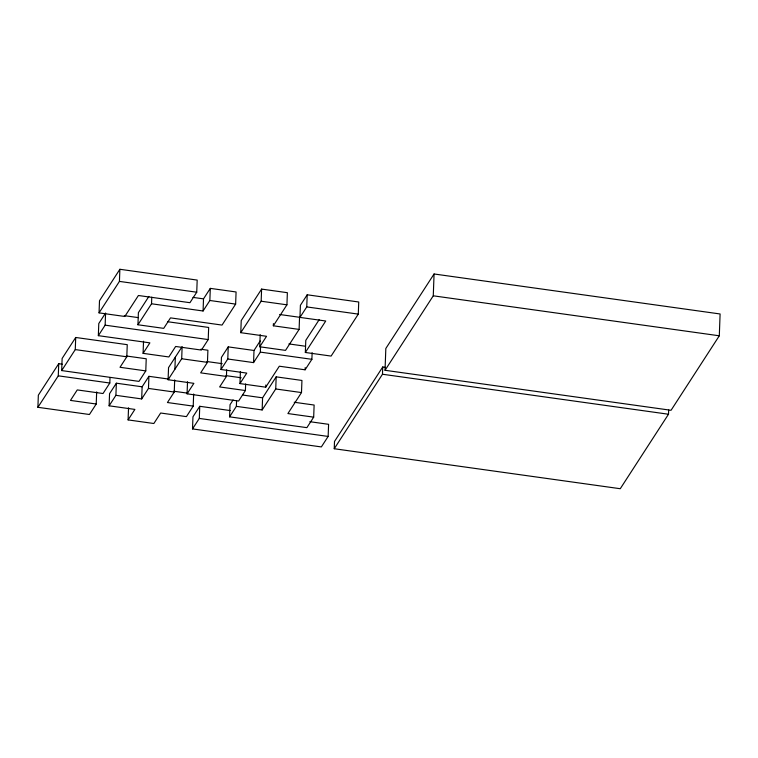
<?xml version="1.0" encoding="UTF-8"?>
<svg xmlns="http://www.w3.org/2000/svg" width="758" height="758" viewBox="0 0 758 758"><rect width="100%" height="100%" fill="white"/><g stroke="black" fill="none" stroke-linecap="round" stroke-linejoin="round"><path stroke-width="1.14" d="M96.673 391.886L96.228 404.014L89.435 414.503L37.9 407.302L38.345 395.174L58.726 363.698L62.241 364.191M37.9 407.302L58.281 375.826L58.726 363.698M145.782 370.899L138.989 381.388L61.682 370.577L62.128 358.458L75.715 337.471L127.249 344.672L126.804 356.8L120.01 367.289L145.782 370.899L146.228 358.771L126.311 355.985M61.682 370.577L75.269 349.59L75.715 337.471M99.052 312.874L99.497 300.746L119.878 269.279L197.184 280.081L196.739 292.209L189.945 302.698L138.411 295.497L124.814 316.474L99.052 312.874L119.432 281.398L119.878 269.279M98.341 335.661L98.786 323.533L105.58 313.045L105.144 325.163L98.341 335.661L149.885 342.862L143.091 353.351L168.854 356.961L175.648 346.463L201.42 350.073L208.213 339.575L208.658 327.456L167.66 321.724M193.66 394.008L193.214 406.127L186.421 416.625L160.649 413.015L153.855 423.514L128.093 419.904L134.886 409.415L109.114 405.814L109.559 393.686L116.353 383.197L142.125 386.798L148.919 376.309L168.826 379.095M96.228 404.014L70.466 400.413L77.259 389.915L103.022 393.525L109.815 383.027L110.024 377.522M109.114 405.814L115.908 395.325L116.353 383.197M128.093 419.904L128.538 407.785M137.947 324.765L151.534 303.778L203.068 310.988L203.514 298.86L210.307 288.372L236.079 291.972L235.634 304.1L222.047 325.078L170.503 317.877L163.709 328.366L137.947 324.765L138.392 312.637L148.89 296.425M143.091 353.351L143.527 341.233M115.908 395.325L141.68 398.926L142.125 386.798M151.534 303.778L151.771 297.164M141.68 398.926L148.473 388.437L148.919 376.309M168.096 379.739L168.541 367.611L182.128 346.633L181.693 358.752L168.096 379.739L193.868 383.34L187.074 393.828L238.609 401.039L245.403 390.541L245.649 383.936M174.89 369.241L175.335 357.122M193.214 406.127L167.442 402.526L174.245 392.038L174.681 379.91M187.074 393.828L187.52 381.71M309.851 421.694L328.593 424.319L328.148 436.437L321.354 446.926L192.513 428.914L192.958 416.796L199.752 406.297L230.205 410.561M192.513 428.914L199.307 418.425L199.752 406.297M226.67 369.838L226.434 376.451L200.662 372.851L207.455 362.352L207.9 350.234L200.87 349.249M203.068 310.988L209.862 300.49L210.307 288.372M312.135 352.707L311.889 359.32L305.095 369.809L279.323 366.209L265.736 387.186L239.973 383.586L246.767 373.097L220.995 369.497L221.44 357.369L228.234 346.88L254.006 350.48L260.184 340.939M220.995 369.497L227.788 358.998L228.234 346.88M294.208 402.252L314.125 405.037L313.679 417.156L306.886 427.654L229.579 416.843L230.025 404.715L233.113 399.949M229.579 416.843L236.373 406.354L236.572 400.84M299.107 329.408L285.52 350.386L259.748 346.785L266.541 336.296L240.779 332.686L241.224 320.568L261.605 289.092L287.367 292.692L286.931 304.82L273.335 325.798L299.107 329.408L299.552 317.28L279.636 314.494M239.973 383.586L240.419 371.467M227.788 358.998L253.56 362.608L254.006 350.48M240.779 332.686L261.159 301.22L261.605 289.092M259.748 346.785L260.193 334.657M253.56 362.608L260.354 352.11L260.553 346.605M236.373 406.354L262.145 409.955L262.59 397.827L276.177 376.849L301.94 380.45L301.495 392.568L287.907 413.555L313.679 417.156M265.736 387.186L265.821 384.988M273.335 325.798L273.42 323.6M262.145 409.955L275.732 388.968L276.177 376.849M305.341 352.479L325.732 321.004L299.96 317.403L300.405 305.275L307.198 294.786L358.733 301.997L358.288 314.115L331.113 356.08L305.341 352.479L305.787 340.351L319.165 319.696M299.96 317.403L306.753 306.914L307.198 294.786M305.095 369.809L305.18 367.611M668.66 410.078L668.499 414.238L620.262 488.72L334.24 448.736L334.505 441.459L382.743 366.967L385.083 367.298M334.24 448.736L382.477 374.244L382.743 366.967M385.036 370.292L385.831 348.472L434.069 273.979L720.1 313.973L719.304 335.794L671.057 410.286L385.036 370.292L433.273 295.81L434.069 273.979M226.434 376.451L219.64 386.94L245.403 390.541M433.273 295.81L719.304 335.794M306.753 306.914L358.288 314.115M119.432 281.398L196.739 292.209M261.159 301.22L286.931 304.82M192.968 297.392L203.514 298.86M209.862 300.49L235.634 304.1M124.321 315.66L138.382 317.63M288.912 343.924L305.303 346.216M105.144 325.163L208.213 339.575M260.354 352.11L311.889 359.32M382.477 374.244L668.499 414.238M206.962 361.547L222.189 363.669M181.693 358.752L207.455 362.352M75.269 349.59L126.804 356.8M225.941 375.636L241.167 377.768M275.732 388.968L301.495 392.568M242.674 395.041L262.59 397.827M173.743 391.223L187.804 393.184M58.281 375.826L109.815 383.027M148.473 388.437L174.245 392.038M199.307 418.425L328.148 436.437"/></g></svg>
